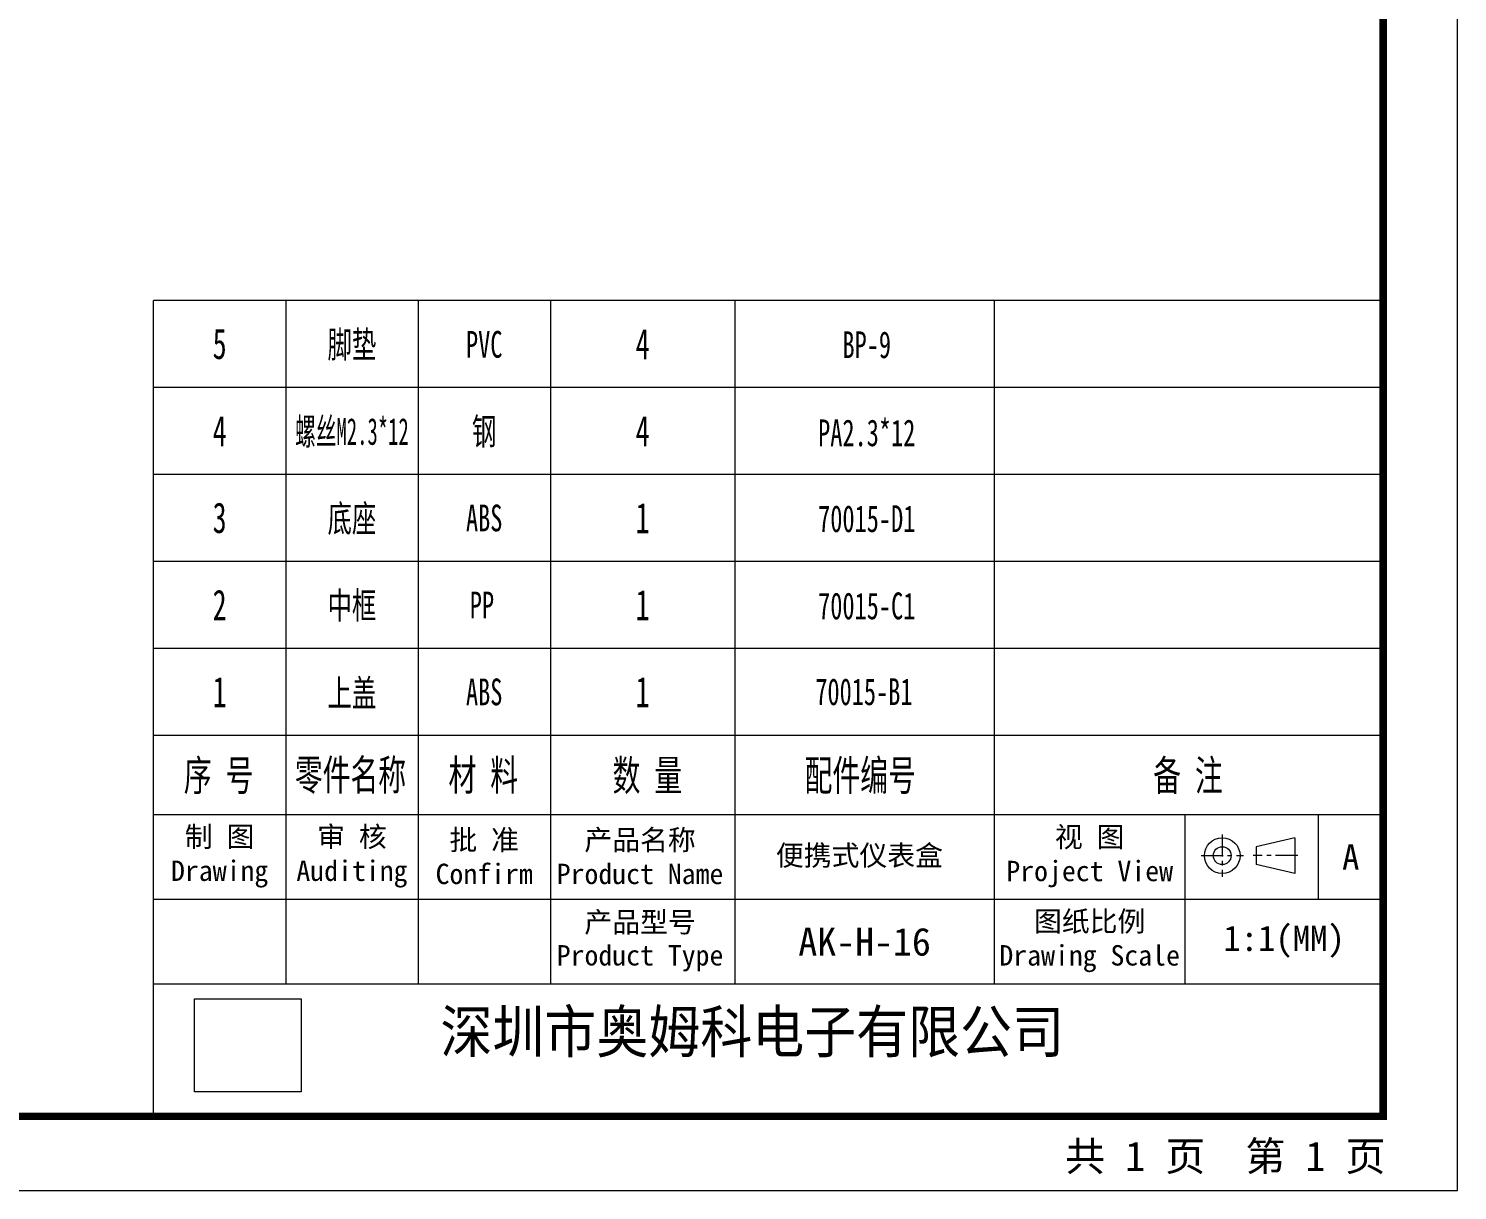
# Model space of a CAD drawing. Header units: millimetres. Extents: x 1884 to 2552, y 611 to 826.
# Drawn here: x 2090.6 to 2193.2, y 611.2 to 694.6 of the extents above; entities that cross this region are included whole.
import ezdxf
from ezdxf.enums import TextEntityAlignment as Align

# ---------------------------------------------------------------- set-up
doc = ezdxf.new("R2010")
doc.units = ezdxf.units.MM
doc.linetypes.add('CENTER', pattern=[50.8, 31.75, -6.35, 6.35, -6.35])
doc.layers.add('from', color=7, linetype='Continuous', lineweight=13)
doc.styles.add('FFS', font='', dxfattribs={"width": 0.9})
doc.styles.add('宋体', font='')
doc.styles.get('FFS').set_extended_font_data('FangSong_GB2312')
doc.styles.get('宋体').set_extended_font_data('SimSun')
picture_1 = doc.add_image_def('image1.png', size_in_pixel=(283, 248))

msp = doc.modelspace()

# ---------------------------------------------------------------- linework, layer by layer
at = {"layer": 'from'}
for p, q in [((2187.845, 675.069), (2099.582, 675.069)), ((2099.582, 643.839), (2099.582, 675.069)), ((2109.076, 675.069), (2109.076, 643.839)), ((2118.571, 675.069), (2118.571, 643.839)), ((2128.065, 675.069), (2128.065, 643.839)), ((2141.31, 675.069), (2141.31, 643.839)), ((2159.933, 675.069), (2159.933, 643.839)), ((2187.845, 668.823), (2099.582, 668.823)), ((2187.845, 662.577), (2099.582, 662.577)), ((2187.845, 656.331), (2099.582, 656.331)), ((2187.845, 650.085), (2099.582, 650.085)), ((2099.582, 638.142), (2099.582, 643.839)), ((2187.845, 643.839), (2099.582, 643.839)), ((2109.076, 643.839), (2109.076, 638.142)), ((2118.571, 643.839), (2118.571, 638.142)), ((2128.065, 643.839), (2128.065, 638.142)), ((2141.31, 643.839), (2141.31, 638.142)), ((2159.933, 643.839), (2159.933, 638.142)), ((2187.845, 638.142), (2099.582, 638.142)), ((2099.582, 616.494), (2099.582, 638.142)), ((2187.845, 638.142), (2099.582, 638.142)), ((2109.076, 638.142), (2109.076, 625.989)), ((2118.571, 638.142), (2118.571, 625.989)), ((2128.065, 638.142), (2128.065, 625.989)), ((2141.31, 638.142), (2141.31, 625.989)), ((2159.933, 638.142), (2159.933, 625.989)), ((2173.619, 638.142), (2173.619, 625.989)), ((2183.186, 638.142), (2183.186, 632.065)), ((2181.496, 636.488), (2178.725, 635.848)), ((2181.496, 636.488), (2181.496, 633.928)), ((2178.725, 635.848), (2178.725, 634.568)), ((2181.496, 633.928), (2178.725, 634.568)), ((2187.845, 632.065), (2099.582, 632.065)), ((2187.845, 625.989), (2099.582, 625.989)), ((2187.845, 616.494), (2100.314, 616.494))]:
    msp.add_line(p, q, dxfattribs=at)
at = {"layer": 'from', "color": 1, "linetype": 'CENTER', "ltscale": 0.05}
for p, q in [((2176.291, 636.732), (2176.291, 633.684)), ((2174.768, 635.208), (2177.815, 635.208)), ((2181.709, 635.208), (2178.512, 635.208))]:
    msp.add_line(p, q, dxfattribs=at)
at = {"layer": 'from'}
msp.add_lwpolyline([(1884.033, 611.167), (2193.173, 611.167), (2193.173, 825.991), (1884.033, 825.991)], close=True, dxfattribs=at)
at = {"layer": 'from', "const_width": 0.533}
msp.add_lwpolyline([(1889.36, 616.494), (1889.36, 820.663), (2187.845, 820.663), (2187.845, 616.494), (1889.36, 616.494)], dxfattribs=at)
at = {"layer": 'from'}
for radius in [1.28, 0.64]:
    msp.add_circle((2176.291, 635.208), radius, dxfattribs=at)

# ---------------------------------------------------------------- texts
at = {"layer": 'from', "style": '宋体'}
for s, height, width, p in [('5', 2.198, 0.666667, (2104.329, 671.946)), ('脚垫', 1.9231, 0.666667, (2113.824, 671.946)), ('PVC', 1.9231, 0.666667, (2123.318, 671.922)), ('4', 2.198, 0.666667, (2134.688, 671.946)), ('BP-9', 1.9231, 0.666667, (2150.775, 671.878)), ('4', 2.198, 0.666667, (2104.329, 665.7)), ('螺丝M2.3*12', 1.9231, 0.566667, (2113.824, 665.7)), ('钢', 1.923, 0.666667, (2123.318, 665.7)), ('4', 2.198, 0.666667, (2134.688, 665.7)), ('PA2.3*12', 1.9231, 0.666667, (2150.775, 665.632)), ('3', 2.198, 0.666667, (2104.329, 659.454)), ('底座', 1.9231, 0.666667, (2113.824, 659.454)), ('1', 2.198, 0.666667, (2134.688, 659.454)), ('ABS', 1.9231, 0.666667, (2123.318, 659.454)), ('70015-D1', 1.9231, 0.666667, (2150.775, 659.386)), ('中框', 1.9231, 0.666667, (2113.824, 653.208)), ('2', 2.198, 0.666667, (2104.329, 653.208)), ('PP', 1.9231, 0.666667, (2123.158, 653.208)), ('1', 2.198, 0.666667, (2134.688, 653.208)), ('70015-C1', 1.9231, 0.666667, (2150.775, 653.14)), ('1', 2.198, 0.666667, (2104.329, 646.962)), ('上盖', 1.9231, 0.666667, (2113.824, 646.962)), ('ABS', 1.9231, 0.666667, (2123.318, 646.962)), ('1', 2.198, 0.666667, (2134.688, 646.962)), ('70015-B1', 1.9231, 0.666667, (2150.572, 646.962))]:
    msp.add_text(s, height=height, dxfattribs=dict(at, width=width)).set_placement(p, align=Align.MIDDLE)
at = {"layer": 'from', "style": '宋体', "width": 0.666667}
for s, p in [('序 号', (2101.761, 639.867)), ('零件名称', (2109.723, 639.904)), ('材 料', (2120.754, 639.885)), ('数 量', (2132.532, 639.873)), ('配件编号', (2146.312, 639.873)), ('备 注', (2171.337, 639.867))]:
    msp.add_text(s, height=2.1978, dxfattribs=at).set_placement(p)
at = {"layer": 'from', "style": '宋体'}
for s, height, p in [('便携式仪表盒', 1.4652, (2150.251, 635.225)), ('AK-H-16', 1.998, (2150.622, 629.027))]:
    msp.add_text(s, height=height, dxfattribs=at).set_placement(p, align=Align.MIDDLE_CENTER)
at = {"layer": 'from', "attachment_point": 5, "style": '宋体'}
for s, insert, char_height in [('制 图\\PDrawing', (2104.329, 635.104), 1.4652), ('审 核\\PAuditing', (2113.824, 635.104), 1.4652), ('批 准\\PConfirm', (2123.318, 635.104), 1.4652), ('产品名称\\PProduct Name', (2134.505, 635.104), 1.46521), ('视 图\\PProject View', (2166.776, 635.104), 1.46521), ('{\\fSimSun|b0|i0|c134|p2;A}', (2185.516, 635.104), 1.83151), ('图纸比例\\PDrawing Scale', (2166.776, 629.027), 1.46521), ('1:1(MM)', (2180.732, 629.027), 1.8315), ('{\\fSimSun|b0|i0|c134|p2;\\H1.25x;共 1 页  第 1 页}', (2176.513, 613.505), 1.68792)]:
    msp.add_mtext(s, dxfattribs=dict(at, insert=insert, char_height=char_height))
at = {"layer": 'from', "insert": (2134.505, 629.027), "char_height": 1.46521, "attachment_point": 5, "line_spacing_factor": 0.975, "style": '宋体'}
msp.add_mtext('产品型号\\PProduct Type', dxfattribs=at)
at = {"layer": 'from', "color": 3, "insert": (2142.557, 622.4), "char_height": 3.03825, "attachment_point": 5, "style": 'FFS'}
msp.add_mtext('{\\fSimSun|b0|i0|c134|p2;\\C7;深圳市奥姆科电子有限公司}', dxfattribs=at)

# ---------------------------------------------------------------- pictures from other files: only their frames are drawn
at = {"layer": 'from', "color": 18, "true_color": 0x000000}
image = msp.add_image(picture_1, insert=(2102.536, 618.241), size_in_units=(7.637, 6.693), dxfattribs=at)
image.dxf.flags = 7

doc.saveas('drawing.dxf')
